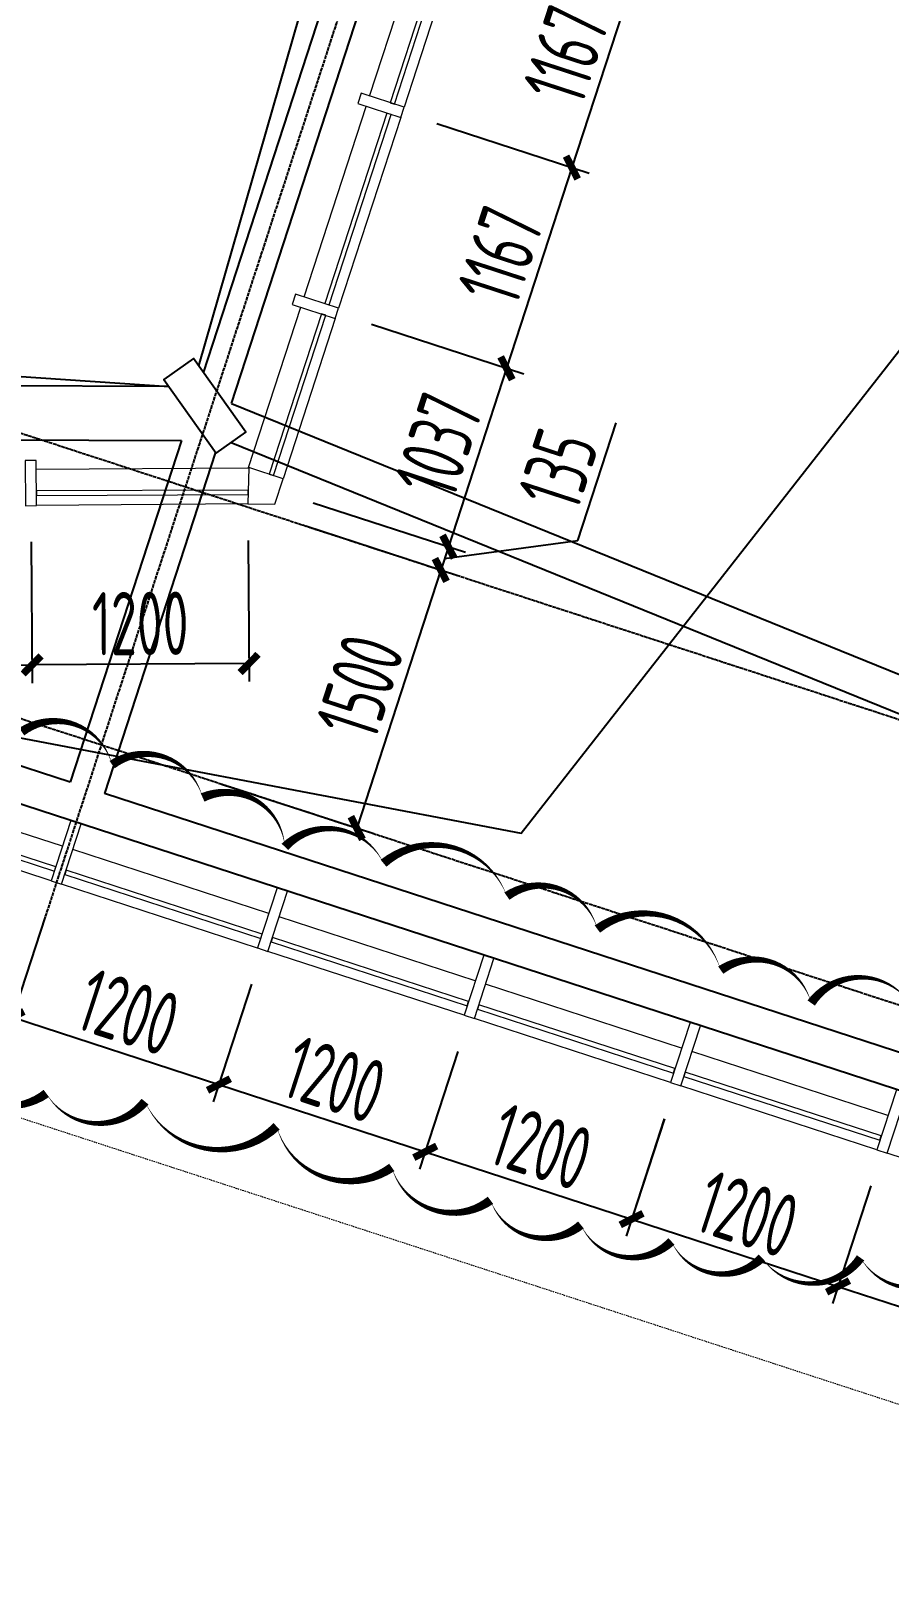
# Model space of a CAD drawing. Header units: millimetres. Extents: x 11515858 to 24947533, y -12764720 to -6305528.
# Drawn here: x 11859433 to 11864178, y -6364358 to -6355813 of the extents above; entities that cross this region are included whole.
import ezdxf

# ---------------------------------------------------------------- set-up
doc = ezdxf.new("R2010")
doc.units = ezdxf.units.MM
doc.header["$LTSCALE"] = 10
for name, pattern in [('A2-RG-AXIS$0$CENTER', [2, 1.25, -0.25, 0.25, -0.25]), ('A2-RG-AXIS$0$DOTE', [2.42, 2, -0.2, 0.02, -0.2]), ('A2-RI-F3$0$HIDDEN', [0.375, 0.25, -0.125]), ('A2-RI-F3$0$Overhead 1_16_', [2.579687, 1.5875, -0.992188])]:
    doc.linetypes.add(name, pattern=pattern)
for name, color, linetype in [('A2-RB-F3$0$A-DIMS-100', 1, 'Continuous'), ('A2-RG-AXIS$0$A-GRID', 1, 'A2-RG-AXIS$0$CENTER'), ('A2-RI-F3$0$A-BEAM-PLAN-S', 2, 'Continuous'), ('A2-RI-F3$0$A-COLS-PLAN-C', 7, 'Continuous'), ('A2-RI-F3$0$A-SYMB-VOID', 35, 'Continuous')]:
    doc.layers.add(name, color=color, linetype=linetype)
for name, color, linetype, lineweight in [('A2-RI-F3$0$A-FLOR-OVHD', 8, 'A2-RI-F3$0$Overhead 1_16_', 5), ('A2-RI-F3$0$A-GLAZ', 140, 'Continuous', 5), ('A2-RI-F3$0$A-GLAZ-CWMG', 3, 'Continuous', 5)]:
    doc.layers.add(name, color=color, linetype=linetype, lineweight=lineweight)
doc.styles.add('A2-RB-F3$0$XD2008', font='hzs.shx', dxfattribs={"width": 0.7, "bigfont": 'hztxt.shx'})
doc.dimstyles.new('A2-RB-F3$0$XD100$0', dxfattribs={"dimscale": 100, "dimtxt": 3.5, "dimasz": 1, "dimexe": 1, "dimexo": 2, "dimgap": 0.5, "dimtad": 1, "dimdec": 0, "dimdsep": 46, "dimtxsty": 'A2-RB-F3$0$XD2008', "dimblk1": 'A2-RB-F3$0$_ArchTick', "dimblk2": 'A2-RB-F3$0$_ArchTick', "dimsah": 1, "dimcen": 2.5, "dimclrt": 4, "dimaunit": 1, "dimadec": 0, "dimazin": 0, "dimtfac": 1, "dimtdec": 0, "dimtix": 1, "dimtmove": 1, "dimatfit": 3, "dimfxl": 0, "dimtolj": 1, "dimtzin": 0, "dimarcsym": 0})

# ---------------------------------------------------------------- blocks, each defined once
blk = doc.blocks.new('A2-RG-AXIS')
at = {"layer": 'A2-RG-AXIS$0$A-GRID', "linetype": 'A2-RG-AXIS$0$DOTE'}
for p, q in [((11872673.2, -6320331.8), (11859512.5, -6360709)), ((11832290.2, -6349206.7), (11870250.8, -6361579.7)), ((11831825.3, -6350632.8), (11869786, -6363005.8))]:
    blk.add_line(p, q, dxfattribs=at)
blk = doc.blocks.new('A2-RB-F3$0$_ArchTick')
at = {"color": 0, "linetype": 'ByBlock', "const_width": 0.4}
blk.add_lwpolyline([(-0.5, -0.5), (0.5, 0.5)], dxfattribs=at)
blk = doc.blocks.new('*D638')
at = {"layer": 'A2-RB-F3$0$A-DIMS-100', "color": 0, "lineweight": -2, "transparency": 16777216}
for p, q in [((11862457.2, -6358629.5), (11862669, -6357979.8)), ((11860994.6, -6358420.5), (11861836.2, -6358694.8)), ((11860952.6, -6358549.1), (11861794.3, -6358823.5)), ((11861741.1, -6358663.8), (11861699.2, -6358792.5)), ((11861720.1, -6358728.1), (11862457.2, -6358629.5))]:
    blk.add_line(p, q, dxfattribs=at)
at = {"layer": 'Defpoints', "color": 0, "transparency": 16777216}
for p in [(11860804.4, -6358358.5), (11860762.5, -6358487.2), (11861699.2, -6358792.5)]:
    blk.add_point(p, dxfattribs=at)
at = {"layer": 'A2-RB-F3$0$A-DIMS-100', "color": 0, "lineweight": -2, "transparency": 16777216, "xscale": 100, "yscale": 100, "zscale": 100}
for p, rotation in [((11861741.1, -6358663.8), 71.94704047998995), ((11861699.2, -6358792.5), 251.94704047999)]:
    blk.add_blockref('A2-RB-F3$0$_ArchTick', p, dxfattribs=dict(at, rotation=rotation))
at = {"layer": 'A2-RB-F3$0$A-DIMS-100', "color": 4, "transparency": 16777216, "insert": (11862349.2, -6358234.9), "char_height": 350, "attachment_point": 5, "rotation": 71.94704, "style": 'A2-RB-F3$0$XD2008'}
blk.add_mtext('\\A1;135', dxfattribs=at)
blk = doc.blocks.new('*D639')
at = {"layer": 'A2-RB-F3$0$A-DIMS-100', "color": 0, "lineweight": -2, "transparency": 16777216}
for p, q in [((11860952.7, -6358549), (11861794.3, -6358823.3)), ((11861699.2, -6358792.3), (11861234.3, -6360218.6)), ((11860487.8, -6359975.3), (11861329.4, -6360249.6))]:
    blk.add_line(p, q, dxfattribs=at)
at = {"layer": 'Defpoints', "color": 0, "transparency": 16777216}
for p in [(11860762.5, -6358487), (11860297.6, -6359913.3), (11861234.3, -6360218.6)]:
    blk.add_point(p, dxfattribs=at)
at = {"layer": 'A2-RB-F3$0$A-DIMS-100', "color": 0, "lineweight": -2, "transparency": 16777216, "xscale": 100, "yscale": 100, "zscale": 100}
for p, rotation in [((11861699.2, -6358792.3), 71.94704050498133), ((11861234.3, -6360218.6), 251.9470405049814)]:
    blk.add_blockref('A2-RB-F3$0$_ArchTick', p, dxfattribs=dict(at, rotation=rotation))
at = {"layer": 'A2-RB-F3$0$A-DIMS-100', "color": 4, "transparency": 16777216, "insert": (11861252.9, -6359435.8), "char_height": 350, "attachment_point": 5, "rotation": 71.94704, "style": 'A2-RB-F3$0$XD2008'}
blk.add_mtext('\\A1;1500', dxfattribs=at)
blk = doc.blocks.new('*D783')
at = {"layer": 'A2-RB-F3$0$A-DIMS-100', "color": 0, "lineweight": -2, "transparency": 16777216}
for p, q in [((11862039.1, -6355215.7), (11862880.8, -6355490)), ((11862785.7, -6355459), (11862424.1, -6356568.3)), ((11861677.6, -6356325), (11862519.2, -6356599.3))]:
    blk.add_line(p, q, dxfattribs=at)
at = {"layer": 'Defpoints', "color": 0, "transparency": 16777216}
for p in [(11861849, -6355153.7), (11861487.4, -6356263), (11862424.1, -6356568.3)]:
    blk.add_point(p, dxfattribs=at)
at = {"layer": 'A2-RB-F3$0$A-DIMS-100', "color": 0, "lineweight": -2, "transparency": 16777216, "xscale": 100, "yscale": 100, "zscale": 100}
for p, rotation in [((11862785.7, -6355459), 71.94704049337078), ((11862424.1, -6356568.3), 251.9470404933707)]:
    blk.add_blockref('A2-RB-F3$0$_ArchTick', p, dxfattribs=dict(at, rotation=rotation))
at = {"layer": 'A2-RB-F3$0$A-DIMS-100', "color": 4, "transparency": 16777216, "insert": (11862391, -6355943.9), "char_height": 350, "attachment_point": 5, "rotation": 71.94704, "style": 'A2-RB-F3$0$XD2008'}
blk.add_mtext('\\A1;1167', dxfattribs=at)
blk = doc.blocks.new('*D784')
at = {"layer": 'A2-RB-F3$0$A-DIMS-100', "color": 0, "lineweight": -2, "transparency": 16777216}
for p, q in [((11861677.6, -6356325), (11862519.2, -6356599.3)), ((11862424.1, -6356568.3), (11862062.6, -6357677.5)), ((11861316, -6357434.2), (11862157.7, -6357708.5))]:
    blk.add_line(p, q, dxfattribs=at)
at = {"layer": 'Defpoints', "color": 0, "transparency": 16777216}
for p in [(11861487.4, -6356263), (11861125.9, -6357372.2), (11862062.6, -6357677.5)]:
    blk.add_point(p, dxfattribs=at)
at = {"layer": 'A2-RB-F3$0$A-DIMS-100', "color": 0, "lineweight": -2, "transparency": 16777216, "xscale": 100, "yscale": 100, "zscale": 100}
for p, rotation in [((11862424.1, -6356568.3), 71.94704049336718), ((11862062.6, -6357677.5), 251.9470404933672)]:
    blk.add_blockref('A2-RB-F3$0$_ArchTick', p, dxfattribs=dict(at, rotation=rotation))
at = {"layer": 'A2-RB-F3$0$A-DIMS-100', "color": 4, "transparency": 16777216, "insert": (11862029.4, -6357053.2), "char_height": 350, "attachment_point": 5, "rotation": 71.94704, "style": 'A2-RB-F3$0$XD2008'}
blk.add_mtext('\\A1;1167', dxfattribs=at)
blk = doc.blocks.new('*D785')
at = {"layer": 'A2-RB-F3$0$A-DIMS-100', "color": 0, "lineweight": -2, "transparency": 16777216}
for p, q in [((11861316, -6357434.2), (11862157.7, -6357708.5)), ((11862062.6, -6357677.5), (11861741.1, -6358663.9)), ((11860994.6, -6358420.5), (11861836.2, -6358694.8))]:
    blk.add_line(p, q, dxfattribs=at)
at = {"layer": 'Defpoints', "color": 0, "transparency": 16777216}
for p in [(11861125.9, -6357372.2), (11860804.4, -6358358.5), (11861741.1, -6358663.9)]:
    blk.add_point(p, dxfattribs=at)
at = {"layer": 'A2-RB-F3$0$A-DIMS-100', "color": 0, "lineweight": -2, "transparency": 16777216, "xscale": 100, "yscale": 100, "zscale": 100}
for p, rotation in [((11862062.6, -6357677.5), 71.94704049327949), ((11861741.1, -6358663.9), 251.9470404932795)]:
    blk.add_blockref('A2-RB-F3$0$_ArchTick', p, dxfattribs=dict(at, rotation=rotation))
at = {"layer": 'A2-RB-F3$0$A-DIMS-100', "color": 4, "transparency": 16777216, "insert": (11861687.9, -6358101), "char_height": 350, "attachment_point": 5, "rotation": 71.94704, "style": 'A2-RB-F3$0$XD2008'}
blk.add_mtext('\\A1;1037', dxfattribs=at)
blk = doc.blocks.new('*D823')
at = {"layer": 'A2-RB-F3$0$A-DIMS-100', "color": 0, "lineweight": -2, "transparency": 16777216}
for p, q in [((11858469.1, -6360369), (11858257.2, -6361019.1)), ((11859512.4, -6360709), (11859300.5, -6361359.1)), ((11858288.2, -6360924), (11859331.5, -6361264.1))]:
    blk.add_line(p, q, dxfattribs=at)
at = {"layer": 'Defpoints', "color": 0, "transparency": 16777216}
for p in [(11858531.1, -6360178.8), (11859574.4, -6360518.9), (11859331.5, -6361264.1)]:
    blk.add_point(p, dxfattribs=at)
at = {"layer": 'A2-RB-F3$0$A-DIMS-100', "color": 0, "lineweight": -2, "transparency": 16777216, "xscale": 100, "yscale": 100, "zscale": 100}
for p, rotation in [((11858288.2, -6360924), 161.9470404930582), ((11859331.5, -6361264.1), 341.9470404930582)]:
    blk.add_blockref('A2-RB-F3$0$_ArchTick', p, dxfattribs=dict(at, rotation=rotation))
at = {"layer": 'A2-RB-F3$0$A-DIMS-100', "color": 4, "transparency": 16777216, "insert": (11858879.6, -6360880.1), "char_height": 350, "attachment_point": 5, "rotation": 341.94704, "style": 'A2-RB-F3$0$XD2008'}
blk.add_mtext('\\A1;1097', dxfattribs=at)
blk = doc.blocks.new('*D824')
at = {"layer": 'A2-RB-F3$0$A-DIMS-100', "color": 0, "lineweight": -2, "transparency": 16777216}
for p, q in [((11859512.5, -6360709), (11859300.6, -6361359.2)), ((11860653.4, -6361080.9), (11860441.5, -6361731)), ((11859331.6, -6361264.1), (11860472.5, -6361636))]:
    blk.add_line(p, q, dxfattribs=at)
at = {"layer": 'Defpoints', "color": 0, "transparency": 16777216}
for p in [(11859574.5, -6360518.9), (11860715.4, -6360890.8), (11860472.5, -6361636)]:
    blk.add_point(p, dxfattribs=at)
at = {"layer": 'A2-RB-F3$0$A-DIMS-100', "color": 0, "lineweight": -2, "transparency": 16777216, "xscale": 100, "yscale": 100, "zscale": 100}
for p, rotation in [((11859331.6, -6361264.1), 161.9470404930293), ((11860472.5, -6361636), 341.9470404930292)]:
    blk.add_blockref('A2-RB-F3$0$_ArchTick', p, dxfattribs=dict(at, rotation=rotation))
at = {"layer": 'A2-RB-F3$0$A-DIMS-100', "color": 4, "transparency": 16777216, "insert": (11859971.8, -6361236.1), "char_height": 350, "attachment_point": 5, "rotation": 341.94704, "style": 'A2-RB-F3$0$XD2008'}
blk.add_mtext('\\A1;1200', dxfattribs=at)
blk = doc.blocks.new('*D825')
at = {"layer": 'A2-RB-F3$0$A-DIMS-100', "color": 0, "lineweight": -2, "transparency": 16777216}
for p, q in [((11860653.4, -6361080.9), (11860441.5, -6361731)), ((11861794.3, -6361452.8), (11861582.4, -6362102.9)), ((11860472.5, -6361636), (11861613.4, -6362007.8))]:
    blk.add_line(p, q, dxfattribs=at)
at = {"layer": 'Defpoints', "color": 0, "transparency": 16777216}
for p in [(11860715.4, -6360890.7), (11861856.3, -6361262.6), (11861613.4, -6362007.8)]:
    blk.add_point(p, dxfattribs=at)
at = {"layer": 'A2-RB-F3$0$A-DIMS-100', "color": 0, "lineweight": -2, "transparency": 16777216, "xscale": 100, "yscale": 100, "zscale": 100}
for p, rotation in [((11860472.5, -6361636), 161.9470404930293), ((11861613.4, -6362007.8), 341.9470404930292)]:
    blk.add_blockref('A2-RB-F3$0$_ArchTick', p, dxfattribs=dict(at, rotation=rotation))
at = {"layer": 'A2-RB-F3$0$A-DIMS-100', "color": 4, "transparency": 16777216, "insert": (11861112.7, -6361608), "char_height": 350, "attachment_point": 5, "rotation": 341.94704, "style": 'A2-RB-F3$0$XD2008'}
blk.add_mtext('\\A1;1200', dxfattribs=at)
blk = doc.blocks.new('*D826')
at = {"layer": 'A2-RB-F3$0$A-DIMS-100', "color": 0, "lineweight": -2, "transparency": 16777216}
for p, q in [((11861794.4, -6361452.8), (11861582.5, -6362102.9)), ((11862935.3, -6361824.7), (11862723.4, -6362474.8)), ((11861613.5, -6362007.9), (11862754.4, -6362379.7))]:
    blk.add_line(p, q, dxfattribs=at)
at = {"layer": 'Defpoints', "color": 0, "transparency": 16777216}
for p in [(11861856.4, -6361262.7), (11862997.3, -6361634.5), (11862754.4, -6362379.7)]:
    blk.add_point(p, dxfattribs=at)
at = {"layer": 'A2-RB-F3$0$A-DIMS-100', "color": 0, "lineweight": -2, "transparency": 16777216, "xscale": 100, "yscale": 100, "zscale": 100}
for p, rotation in [((11861613.5, -6362007.9), 161.9470404930293), ((11862754.4, -6362379.7), 341.9470404930292)]:
    blk.add_blockref('A2-RB-F3$0$_ArchTick', p, dxfattribs=dict(at, rotation=rotation))
at = {"layer": 'A2-RB-F3$0$A-DIMS-100', "color": 4, "transparency": 16777216, "insert": (11862253.7, -6361979.9), "char_height": 350, "attachment_point": 5, "rotation": 341.94704, "style": 'A2-RB-F3$0$XD2008'}
blk.add_mtext('\\A1;1200', dxfattribs=at)
blk = doc.blocks.new('*D827')
at = {"layer": 'A2-RB-F3$0$A-DIMS-100', "color": 0, "lineweight": -2, "transparency": 16777216}
for p, q in [((11862935.4, -6361824.7), (11862723.5, -6362474.8)), ((11864076.3, -6362196.6), (11863864.4, -6362846.7)), ((11862754.5, -6362379.8), (11863895.4, -6362751.6))]:
    blk.add_line(p, q, dxfattribs=at)
at = {"layer": 'Defpoints', "color": 0, "transparency": 16777216}
for p in [(11862997.3, -6361634.6), (11864138.2, -6362006.4), (11863895.4, -6362751.6)]:
    blk.add_point(p, dxfattribs=at)
at = {"layer": 'A2-RB-F3$0$A-DIMS-100', "color": 0, "lineweight": -2, "transparency": 16777216, "xscale": 100, "yscale": 100, "zscale": 100}
for p, rotation in [((11862754.5, -6362379.8), 161.9470404930293), ((11863895.4, -6362751.6), 341.9470404930292)]:
    blk.add_blockref('A2-RB-F3$0$_ArchTick', p, dxfattribs=dict(at, rotation=rotation))
at = {"layer": 'A2-RB-F3$0$A-DIMS-100', "color": 4, "transparency": 16777216, "insert": (11863394.6, -6362351.8), "char_height": 350, "attachment_point": 5, "rotation": 341.94704, "style": 'A2-RB-F3$0$XD2008'}
blk.add_mtext('\\A1;1200', dxfattribs=at)
blk = doc.blocks.new('*D828')
at = {"layer": 'A2-RB-F3$0$A-DIMS-100', "color": 0, "lineweight": -2, "transparency": 16777216}
for p, q in [((11864076.3, -6362196.6), (11863864.4, -6362846.7)), ((11865217.2, -6362568.4), (11865005.3, -6363218.6)), ((11863895.4, -6362751.6), (11865036.3, -6363123.5))]:
    blk.add_line(p, q, dxfattribs=at)
at = {"layer": 'Defpoints', "color": 0, "transparency": 16777216}
for p in [(11864138.3, -6362006.4), (11865279.1, -6362378.3), (11865036.3, -6363123.5)]:
    blk.add_point(p, dxfattribs=at)
at = {"layer": 'A2-RB-F3$0$A-DIMS-100', "color": 0, "lineweight": -2, "transparency": 16777216, "xscale": 100, "yscale": 100, "zscale": 100}
for p, rotation in [((11863895.4, -6362751.6), 161.9470404930293), ((11865036.3, -6363123.5), 341.9470404930292)]:
    blk.add_blockref('A2-RB-F3$0$_ArchTick', p, dxfattribs=dict(at, rotation=rotation))
at = {"layer": 'A2-RB-F3$0$A-DIMS-100', "color": 4, "transparency": 16777216, "insert": (11864535.5, -6362723.6), "char_height": 350, "attachment_point": 5, "rotation": 341.94704, "style": 'A2-RB-F3$0$XD2008'}
blk.add_mtext('\\A1;1200', dxfattribs=at)
blk = doc.blocks.new('*D938')
at = {"layer": 'A2-RB-F3$0$A-DIMS-100', "color": 0, "lineweight": -2, "transparency": 16777216}
for p, q in [((11858235.5, -6358645), (11858240.7, -6359425.1)), ((11859435.2, -6358637), (11859440.4, -6359417.1)), ((11858240.1, -6359325.1), (11859439.8, -6359317.1))]:
    blk.add_line(p, q, dxfattribs=at)
at = {"layer": 'Defpoints', "color": 0, "transparency": 16777216}
for p in [(11859433.9, -6358437), (11858234.2, -6358445), (11859439.8, -6359317.1)]:
    blk.add_point(p, dxfattribs=at)
at = {"layer": 'A2-RB-F3$0$A-DIMS-100', "color": 0, "lineweight": -2, "transparency": 16777216, "xscale": 100, "yscale": 100, "zscale": 100}
for p, rotation in [((11858240.1, -6359325.1), 180.3826888174537), ((11859439.8, -6359317.1), 0.3826888174537163)]:
    blk.add_blockref('A2-RB-F3$0$_ArchTick', p, dxfattribs=dict(at, rotation=rotation))
at = {"layer": 'A2-RB-F3$0$A-DIMS-100', "color": 4, "transparency": 16777216, "insert": (11858838.4, -6359096.1), "char_height": 350, "attachment_point": 5, "rotation": 0.38269, "style": 'A2-RB-F3$0$XD2008'}
blk.add_mtext('\\A1;1200', dxfattribs=at)
blk = doc.blocks.new('*D940')
at = {"layer": 'A2-RB-F3$0$A-DIMS-100', "color": 0, "lineweight": -2, "transparency": 16777216}
for p, q in [((11859435.2, -6358637), (11859440.4, -6359417.1)), ((11860634.9, -6358628.9), (11860640.1, -6359409.1)), ((11860639.4, -6359309.1), (11859439.8, -6359317.1))]:
    blk.add_line(p, q, dxfattribs=at)
at = {"layer": 'Defpoints', "color": 0, "transparency": 16777216}
for p in [(11859433.9, -6358437), (11860633.6, -6358428.9), (11859439.8, -6359317.1)]:
    blk.add_point(p, dxfattribs=at)
at = {"layer": 'A2-RB-F3$0$A-DIMS-100', "color": 0, "lineweight": -2, "transparency": 16777216, "xscale": 100, "yscale": 100, "zscale": 100}
for p, rotation in [((11859439.8, -6359317.1), 180.3826888175427), ((11860639.4, -6359309.1), 0.382688817542709)]:
    blk.add_blockref('A2-RB-F3$0$_ArchTick', p, dxfattribs=dict(at, rotation=rotation))
at = {"layer": 'A2-RB-F3$0$A-DIMS-100', "color": 4, "transparency": 16777216, "insert": (11860038.1, -6359088.1), "char_height": 350, "attachment_point": 5, "rotation": 0.38269, "style": 'A2-RB-F3$0$XD2008'}
blk.add_mtext('\\A1;1200', dxfattribs=at)
blk = doc.blocks.new('A2-RI-F3$0$System Panel - Glazed - Frit-5394106-Documents - Level 3')
at = {"layer": 'A2-RI-F3$0$A-GLAZ', "lineweight": 13}
for p, q in [((553.7, 44.4), (-553.7, 44.4)), ((-553.7, 44.4), (-553.7, 19)), ((-553.7, 19), (553.7, 19)), ((553.7, 19), (553.7, 44.4))]:
    blk.add_line(p, q, dxfattribs=at)
blk = doc.blocks.new('A2-RI-F3$0$Rectangular Mullion - 60mm x 200mm-4987981-Documents - Level 3')
at = {"layer": 'A2-RI-F3$0$A-GLAZ-CWMG'}
blk.add_line((91287, -41414.4), (91287, -42299.8), dxfattribs=at)
blk = doc.blocks.new('A2-RI-F3$0$System Panel - Glazed - Frit-5347641-Documents - Level 3')
at = {"layer": 'A2-RI-F3$0$A-GLAZ', "lineweight": 13}
for p, q in [((553.5, 44.45), (-553.5, 44.45)), ((-553.5, 44.45), (-553.5, 19.05)), ((-553.5, 19.05), (553.5, 19.05)), ((553.5, 19.05), (553.5, 44.45))]:
    blk.add_line(p, q, dxfattribs=at)
blk = doc.blocks.new('A2-RI-F3$0$System Panel - Glazed - Frit-5347642-Documents - Level 3')
at = {"layer": 'A2-RI-F3$0$A-GLAZ', "lineweight": 13}
for p, q in [((466, 44.4), (-466, 44.4)), ((-466, 44.4), (-466, 19.1)), ((-466, 19.1), (466, 19.1)), ((466, 19.1), (466, 44.4))]:
    blk.add_line(p, q, dxfattribs=at)
blk = doc.blocks.new('A2-RI-F3$0$System Panel - Glazed-4852624-Documents - Level 3')
at = {"layer": 'A2-RI-F3$0$A-GLAZ', "lineweight": 13}
for p, q in [((518.7, -19.1), (-518.7, -19.1)), ((-518.7, -19.1), (-518.7, -44.5)), ((-518.7, -44.5), (518.7, -44.5)), ((518.7, -44.5), (518.7, -19.1))]:
    blk.add_line(p, q, dxfattribs=at)
blk = doc.blocks.new('A2-RI-F3$0$Rectangular Mullion - 60mm x 200mm-4852606-Documents - Level 3')
at = {"layer": 'A2-RI-F3$0$A-GLAZ-CWMG'}
for p, q in [((87465.2, -46990), (86427.9, -46990)), ((87465.2, -47190), (86427.9, -47190))]:
    blk.add_line(p, q, dxfattribs=at)
blk = doc.blocks.new('A2-RI-F3$0$System Panel - Glazed-4852548-Documents - Level 3')
at = {"layer": 'A2-RI-F3$0$A-GLAZ', "lineweight": 13}
for p, q in [((570, -19.1), (-570, -19.1)), ((-570, -19.1), (-570, -44.5)), ((-570, -44.5), (570, -44.5)), ((570, -44.5), (570, -19.1))]:
    blk.add_line(p, q, dxfattribs=at)
blk = doc.blocks.new('A2-RI-F3$0$Rectangular Mullion - 60mm x 200mm-4851628-Documents - Level 3')
at = {"layer": 'A2-RI-F3$0$A-GLAZ-CWMG'}
for p, q in [((91957.3, -46990), (90817.2, -46990)), ((91957.3, -47190), (90817.2, -47190))]:
    blk.add_line(p, q, dxfattribs=at)
blk = doc.blocks.new('A2-RI-F3$0$System Panel - Glazed-4852549-Documents - Level 3')
at = {"layer": 'A2-RI-F3$0$A-GLAZ', "lineweight": 13}
for p, q in [((570, -19.1), (-570, -19.1)), ((-570, -19.1), (-570, -44.5)), ((-570, -44.5), (570, -44.5)), ((570, -44.5), (570, -19.1))]:
    blk.add_line(p, q, dxfattribs=at)
blk = doc.blocks.new('A2-RI-F3$0$System Panel - Glazed-4852780-Documents - Level 3')
at = {"layer": 'A2-RI-F3$0$A-GLAZ', "lineweight": 13}
for p, q in [((570, -19.1), (-570, -19.1)), ((-570, -19.1), (-570, -44.5)), ((-570, -44.5), (570, -44.5)), ((570, -44.5), (570, -19.1))]:
    blk.add_line(p, q, dxfattribs=at)
blk = doc.blocks.new('A2-RI-F3$0$Rectangular Mullion - 60mm x 200mm-4848852-Documents - Level 3')
at = {"layer": 'A2-RI-F3$0$A-GLAZ-CWMG', "lineweight": 20}
for p, q in [((-30, 100), (30, 100)), ((-29.9, -250), (-30, 100)), ((30, 100), (30.1, -250)), ((30.1, -250), (-29.9, -250))]:
    blk.add_line(p, q, dxfattribs=at)
blk = doc.blocks.new('A2-RI-F3$0$Rectangular Mullion - 60mm x 200mm-5342833-Documents - Level 3')
at = {"layer": 'A2-RI-F3$0$A-GLAZ-CWMG'}
blk.add_line((91287, -42299.8), (91287, -42521.8), dxfattribs=at)
blk = doc.blocks.new('A2-RI-F3$0$Rectangular Mullion - 60mm x 200mm-4852743-Documents - Level 3')
at = {"layer": 'A2-RI-F3$0$A-GLAZ-CWMG'}
for p, q in [((96757.5, -46990), (95617.4, -46990)), ((96757.5, -47190), (95617.4, -47190))]:
    blk.add_line(p, q, dxfattribs=at)
blk = doc.blocks.new('A2-RI-F3$0$System Panel - Glazed-4852725-Documents - Level 3')
at = {"layer": 'A2-RI-F3$0$A-GLAZ', "lineweight": 13}
for p, q in [((570, -19.1), (-570, -19.1)), ((-570, -19.1), (-570, -44.5)), ((-570, -44.5), (570, -44.5)), ((570, -44.5), (570, -19.1))]:
    blk.add_line(p, q, dxfattribs=at)
blk = doc.blocks.new('A2-RI-F3$0$Rectangular Mullion - 60mm x 200mm-V43-Documents - Level 3')
at = {"layer": 'A2-RI-F3$0$A-GLAZ-CWMG'}
blk.add_line((91287, -42581.8), (91287, -43688.8), dxfattribs=at)
blk = doc.blocks.new('A2-RI-F3$0$Quad Corner Mullion - 200mm x 200mm Quad Corner-4040198-Documents - Level 2')
at = {"layer": 'A2-RI-F3$0$A-GLAZ-CWMG', "lineweight": 20}
for p, q in [((-74, -100), (-74, 100)), ((-74, 100), (74, 100)), ((74, 100), (117.3, -41.7)), ((117.3, -41.7), (-74, -100))]:
    blk.add_line(p, q, dxfattribs=at)
blk = doc.blocks.new('A2-RI-F3$0$Rectangular Mullion - 60mm x 200mm-3690898-Documents - Level 1')
at = {"layer": 'A2-RI-F3$0$A-GLAZ-CWMG', "lineweight": 13}
for p, q in [((-30, 100), (30, 100)), ((-30, -150), (-30, 100)), ((30, 100), (30, -150)), ((30, -150), (-30, -150))]:
    blk.add_line(p, q, dxfattribs=at)
blk = doc.blocks.new('A2-RI-F3$0$Rectangular Mullion - 60mm x 200mm-V14-Documents - Level 3')
at = {"layer": 'A2-RI-F3$0$A-GLAZ-CWMG', "lineweight": 20}
for p, q in [((-30, 149.9), (30, 149.9)), ((-30, -100), (-30, 149.9)), ((30, 149.9), (30, -100)), ((30, -100), (-30, -100))]:
    blk.add_line(p, q, dxfattribs=at)
blk = doc.blocks.new('A2-RI-F3')
at = {"layer": 'A2-RI-F3$0$A-BEAM-PLAN-S'}
for p, q in [((11860387.3, -6357702.4), (11862330.5, -6351740.8)), ((11860542.1, -6357873), (11862520.6, -6351802.8)), ((11856671.6, -6357764.4), (11860194, -6357775.7)), ((11860542.1, -6357873), (11865528.6, -6359895.6)), ((11856673.4, -6358064.4), (11860265.6, -6358075.9)), ((11860265.6, -6358075.9), (11859649.9, -6359965)), ((11860541.3, -6358088.5), (11865453.4, -6360081)), ((11860454.5, -6358141.8), (11859840, -6360027)), ((11859649.9, -6359965), (11856417.2, -6358911.3)), ((11865482.9, -6362076.6), (11856255.3, -6359068.9)), ((11865354.8, -6361824.5), (11859840, -6360027))]:
    blk.add_line(p, q, dxfattribs=at)
at = {"layer": 'A2-RI-F3$0$A-COLS-PLAN-C'}
blk.add_lwpolyline([(11860458.4, -6358147.4), (11860621.4, -6358031.4), (11860331.6, -6357624), (11860168.6, -6357740)], close=True, dxfattribs=at)
at = {"layer": 'A2-RI-F3$0$A-FLOR-OVHD', "ltscale": 0.5}
blk.add_line((11867158.3, -6364358.1), (11852896.9, -6359709.7), dxfattribs=at)
at = {"layer": 'A2-RI-F3$0$A-GLAZ', "lineweight": 13}
for p, q in [((11860634.8, -6358350.7), (11859463.4, -6358355.8)), ((11860635, -6358376.1), (11860634.8, -6358350.7)), ((11859463.4, -6358355.8), (11859463.5, -6358381.2)), ((11859463.5, -6358381.2), (11860635, -6358376.1))]:
    blk.add_line(p, q, dxfattribs=at)
at = {"layer": 'A2-RI-F3$0$A-GLAZ-CWMG'}
for p, q in [((11861306.1, -6356173.4), (11861649.3, -6355120.5)), ((11860944.4, -6357283), (11861287.5, -6356230.5)), ((11860637, -6358226.1), (11860925.8, -6357340)), ((11861116, -6357402), (11860827.2, -6358288.1)), ((11860637.1, -6358229.8), (11859462.7, -6358236.8)), ((11860633.4, -6358426.1), (11859463.9, -6358436.8))]:
    blk.add_line(p, q, dxfattribs=at)
at = {"layer": 'A2-RI-F3$0$A-SYMB-VOID'}
for points in [[(11867625.9, -6326782.3), (11868507.3, -6329358.6), (11860360.5, -6357664.8)], [(11855518.2, -6358986.4), (11862143.1, -6360246.6), (11870322.3, -6349810)], [(11860197.6, -6357780.7), (11855392.8, -6357456.8), (11842114, -6350410.5)]]:
    blk.add_lwpolyline(points, dxfattribs=at)
at = {"layer": 'Defpoints'}
for points in [[(11864293, -6361185.5, 0, 50, 0.520567), (11863747.4, -6361185.5, 0, 50, 0.520567), (11863747.4, -6361185.5, 0, 50, 0.520567), (11863247.2, -6361003.8, 0, 50, 0.520567), (11863247.2, -6361003.8, 0, 50, 0.520567), (11862565.2, -6360776.7, 0, 50, 0.520567), (11862565.2, -6360776.7, 0, 50, 0.520567), (11862065, -6360594.9, 0, 50, 0.520567), (11862065, -6360594.9, 0, 50, 0.520567), (11861382.9, -6360413.2, 0, 50, 0.520567), (11861382.9, -6360413.2, 0, 50, 0.520567), (11860837.3, -6360322.4, 0, 50, 0.520567), (11860837.3, -6360322.4, 0, 50, 0.520567), (11860382.6, -6360049.8, 0, 50, 0.520567), (11860382.6, -6360049.8, 0, 50, 0.520567), (11859882.4, -6359868.1, 0, 50, 0.520567), (11859882.4, -6359868.1, 0, 50, 0.520567), (11859382.2, -6359686.3, 0, 50, 0.520567)], [(11858973, -6361503.5, 0, 50, 0.520567), (11859518.6, -6361685.3, 0, 50, 0.520567), (11859518.6, -6361685.3, 0, 50, 0.520567), (11860064.3, -6361730.7, 0, 50, 0.520567), (11860064.3, -6361730.7, 0, 50, 0.520567), (11860791.8, -6361867, 0, 50, 0.520567), (11860791.8, -6361867, 0, 50, 0.520567), (11861428.4, -6362094.1, 0, 50, 0.520567), (11861428.4, -6362094.1, 0, 50, 0.520567), (11861974.1, -6362275.9, 0, 50, 0.520567), (11861974.1, -6362275.9, 0, 50, 0.520567), (11862474.2, -6362412.1, 0, 50, 0.520567), (11862474.2, -6362412.1, 0, 50, 0.520567), (11862974.4, -6362503, 0, 50, 0.520567), (11862974.4, -6362503, 0, 50, 0.520567), (11863474.6, -6362593.9, 0, 50, 0.520567), (11863474.6, -6362593.9, 0, 50, 0.520567), (11864020.2, -6362593.9, 0, 50, 0.520567), (11864020.2, -6362593.9, 0, 50, 0.520567), (11864565.9, -6362639.3, 0, 50, 0.520567)]]:
    blk.add_lwpolyline(points, format="xyseb", dxfattribs=at)
at = {"linetype": 'A2-RI-F3$0$HIDDEN', "ltscale": 3}
blk.add_blockref('A2-RG-AXIS', (0, 0), dxfattribs=at)
at = {"layer": 'A2-RI-F3$0$A-GLAZ'}
for name, p, rotation in [('A2-RI-F3$0$System Panel - Glazed - Frit-5394106-Documents - Level 3', (11861572.8, -6355678), 251.9467472745553), ('A2-RI-F3$0$System Panel - Glazed - Frit-5347641-Documents - Level 3', (11861211, -6356787.7), 251.9467472745553), ('A2-RI-F3$0$System Panel - Glazed - Frit-5347642-Documents - Level 3', (11860876.5, -6357814), 251.9467472745553), ('A2-RI-F3$0$System Panel - Glazed-4852624-Documents - Level 3', (11859083.8, -6360253.8), 341.9467472745557), ('A2-RI-F3$0$System Panel - Glazed-4852548-Documents - Level 3', (11860175.9, -6360609.7), 341.9467472745557), ('A2-RI-F3$0$System Panel - Glazed-4852549-Documents - Level 3', (11861316.9, -6360981.6), 341.9467472745557), ('A2-RI-F3$0$System Panel - Glazed-4852780-Documents - Level 3', (11862457.8, -6361353.5), 341.9467472745557), ('A2-RI-F3$0$System Panel - Glazed-4852725-Documents - Level 3', (11863598.8, -6361725.4), 341.9467472745557)]:
    blk.add_blockref(name, p, dxfattribs=dict(at, rotation=rotation))
at = {"layer": 'A2-RI-F3$0$A-GLAZ-CWMG', "rotation": 341.9467472745557}
for name, p in [('A2-RI-F3$0$Rectangular Mullion - 60mm x 200mm-4987981-Documents - Level 3', (11787881, -6287517.1)), ('A2-RI-F3$0$Rectangular Mullion - 60mm x 200mm-5342833-Documents - Level 3', (11787881, -6287517.1)), ('A2-RI-F3$0$Rectangular Mullion - 60mm x 200mm-V43-Documents - Level 3', (11787881, -6287517.1)), ('A2-RI-F3$0$Rectangular Mullion - 60mm x 200mm-4852606-Documents - Level 3', (11791010.9, -6288537.3)), ('A2-RI-F3$0$Rectangular Mullion - 60mm x 200mm-4851628-Documents - Level 3', (11787881, -6287517.1)), ('A2-RI-F3$0$Rectangular Mullion - 60mm x 200mm-4851628-Documents - Level 3', (11789021.9, -6287889)), ('A2-RI-F3$0$Rectangular Mullion - 60mm x 200mm-4851628-Documents - Level 3', (11790162.9, -6288260.8)), ('A2-RI-F3$0$Rectangular Mullion - 60mm x 200mm-4851628-Documents - Level 3', (11791303.9, -6288632.7)), ('A2-RI-F3$0$Rectangular Mullion - 60mm x 200mm-4852743-Documents - Level 3', (11787881, -6287517.1))]:
    blk.add_blockref(name, p, dxfattribs=at)
at = {"layer": 'A2-RI-F3$0$A-GLAZ-CWMG', "extrusion": (0, 0, -1)}
for name, p, rotation in [('A2-RI-F3$0$Rectangular Mullion - 60mm x 200mm-V14-Documents - Level 3', (-11861391.9, -6356232.9), 288.0532527254447), ('A2-RI-F3$0$Rectangular Mullion - 60mm x 200mm-V14-Documents - Level 3', (-11861030.2, -6357342.5), 288.0532527254447), ('A2-RI-F3$0$Rectangular Mullion - 60mm x 200mm-3690898-Documents - Level 1', (-11859433.3, -6358337), 179.6583633809323), ('A2-RI-F3$0$Quad Corner Mullion - 200mm x 200mm Quad Corner-4040198-Documents - Level 2', (-11860709.3, -6358327.6), 181.0912107241451), ('A2-RI-F3$0$Rectangular Mullion - 60mm x 200mm-4848852-Documents - Level 3', (-11859605.4, -6360423.8), 198.0532527254443), ('A2-RI-F3$0$Rectangular Mullion - 60mm x 200mm-4848852-Documents - Level 3', (-11860746.4, -6360795.7), 198.0532527254443), ('A2-RI-F3$0$Rectangular Mullion - 60mm x 200mm-4848852-Documents - Level 3', (-11861887.4, -6361167.6), 198.0532527254443), ('A2-RI-F3$0$Rectangular Mullion - 60mm x 200mm-4848852-Documents - Level 3', (-11863028.3, -6361539.5), 198.0532527254443), ('A2-RI-F3$0$Rectangular Mullion - 60mm x 200mm-4848852-Documents - Level 3', (-11864169.3, -6361911.4), 198.0532527254443)]:
    blk.add_blockref(name, p, dxfattribs=dict(at, rotation=rotation))
blk = doc.blocks.new('A2-RB-F3')
at = {"layer": 'A2-RB-F3$0$A-DIMS-100'}
for p1, p2, distance, picture, middle in [((11861849, -6355153.7), (11861487.4, -6356263), 985.2, '*D783', (11862391, -6355943.9)), ((11861487.4, -6356263), (11861125.9, -6357372.2), 985.2, '*D784', (11862029.4, -6357053.2)), ((11861125.9, -6357372.2), (11860804.4, -6358358.5), 985.2, '*D785', (11861687.9, -6358101)), ((11858234.2, -6358445), (11859433.9, -6358437), -880.2, '*D938', (11858838.4, -6359096.1)), ((11860633.6, -6358428.9), (11859433.9, -6358437), 880.2, '*D940', (11860038.1, -6359088.1)), ((11860762.5, -6358487), (11860297.6, -6359913.3), 985.2, '*D639', (11861252.9, -6359435.8)), ((11858531.1, -6360178.8), (11859574.4, -6360518.9), -783.8, '*D823', (11858879.6, -6360880.1)), ((11859574.5, -6360518.9), (11860715.4, -6360890.8), -783.8, '*D824', (11859971.8, -6361236.1)), ((11860715.4, -6360890.7), (11861856.3, -6361262.6), -783.8, '*D825', (11861112.7, -6361608)), ((11861856.4, -6361262.7), (11862997.3, -6361634.5), -783.8, '*D826', (11862253.7, -6361979.9)), ((11862997.3, -6361634.6), (11864138.2, -6362006.4), -783.8, '*D827', (11863394.6, -6362351.8)), ((11864138.3, -6362006.4), (11865279.1, -6362378.3), -783.8, '*D828', (11864535.5, -6362723.6))]:
    dim = blk.add_aligned_dim(p1=p1, p2=p2, distance=distance, dimstyle='A2-RB-F3$0$XD100$0', dxfattribs=at)
    dim.commit()
    dim.dimension.update_dxf_attribs({"geometry": picture, "text_midpoint": middle})
dim = blk.add_linear_dim(base=(11861699.2, -6358792.5), p1=(11860804.4, -6358358.5), p2=(11860762.5, -6358487.2), angle=251.94704, dimstyle='A2-RB-F3$0$XD100$0', dxfattribs=at)
dim.commit()
dim.dimension.update_dxf_attribs({"geometry": '*D638', "text_midpoint": (11862472.7, -6358582), "dimtype": 129})

msp = doc.modelspace()

# ---------------------------------------------------------------- block references
for name in ['A2-RB-F3', 'A2-RI-F3', 'A2-RG-AXIS']:
    msp.add_blockref(name, (0, 0))

doc.saveas('drawing.dxf')
